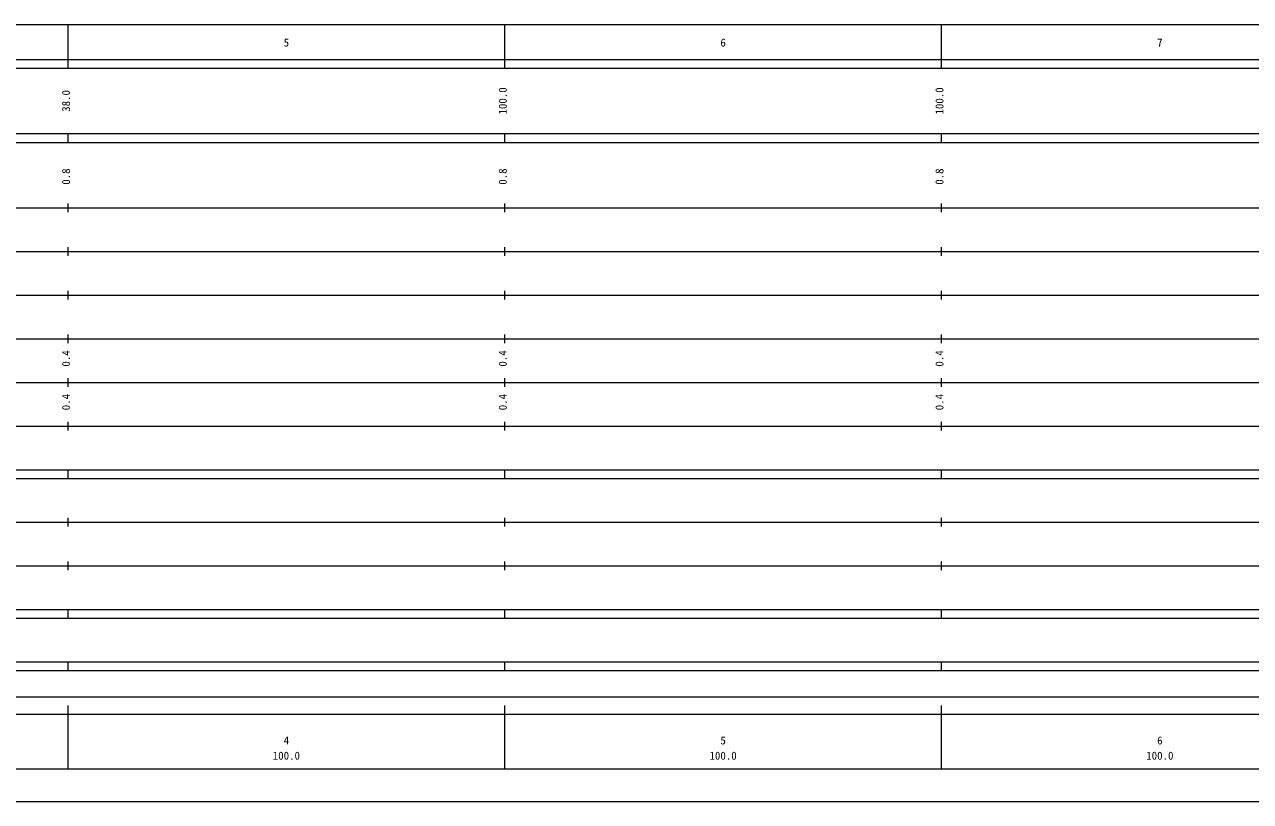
# Model space of a CAD drawing. Units: millimetres on the paper, enlarged 1000 times. Extents: x -625 to 685582, y -625 to 364232.
# Drawn here: x 263613 to 544330, y 4232 to 182232 of the extents above; entities that cross this region are included whole.
import ezdxf
from ezdxf.enums import TextEntityAlignment as Align

# ---------------------------------------------------------------- set-up
doc = ezdxf.new("R2010")
doc.units = ezdxf.units.MM
doc.header["$LTSCALE"] = 1000
doc.layers.add('S-SUV', color=7, linetype='Continuous', lineweight=13)
doc.styles.add('ＭＳ ゴシック', font='')
doc.styles.get('ＭＳ ゴシック').set_extended_font_data('MS Gothic')

msp = doc.modelspace()

# ---------------------------------------------------------------- linework, layer by layer
at = {"layer": 'S-SUV'}
for p, q in [((73582, 182232), (584582, 182232)), ((273582, 172232), (273582, 182232)), ((373582, 172232), (373582, 182232)), ((473582, 172232), (473582, 182232)), ((45582, 174232), (584582, 174232)), ((45582, 172232), (584582, 172232)), ((45582, 157232), (584582, 157232)), ((273582, 155232), (273582, 157232)), ((373582, 155232), (373582, 157232)), ((473582, 155232), (473582, 157232)), ((45582, 155232), (584582, 155232)), ((273582, 139232), (273582, 141232)), ((373582, 139232), (373582, 141232)), ((473582, 139232), (473582, 141232)), ((45582, 140232), (584582, 140232)), ((51582, 130232), (584582, 130232)), ((273582, 129232), (273582, 131232)), ((373582, 129232), (373582, 131232)), ((473582, 129232), (473582, 131232)), ((273582, 119232), (273582, 121232)), ((373582, 119232), (373582, 121232)), ((473582, 119232), (473582, 121232)), ((57582, 120232), (584582, 120232)), ((51582, 110232), (584582, 110232)), ((273582, 109232), (273582, 111232)), ((373582, 109232), (373582, 111232)), ((473582, 109232), (473582, 111232)), ((273582, 99232), (273582, 101232)), ((373582, 99232), (373582, 101232)), ((473582, 99232), (473582, 101232)), ((57582, 100232), (584582, 100232)), ((51582, 90232), (584582, 90232)), ((273582, 89232), (273582, 91232)), ((373582, 89232), (373582, 91232)), ((473582, 89232), (473582, 91232)), ((45582, 80232), (584582, 80232)), ((273582, 78232), (273582, 80232)), ((373582, 78232), (373582, 80232)), ((473582, 78232), (473582, 80232)), ((45582, 78232), (584582, 78232)), ((54582, 68232), (584582, 68232)), ((273582, 67232), (273582, 69232)), ((373582, 67232), (373582, 69232)), ((473582, 67232), (473582, 69232)), ((273582, 57232), (273582, 59232)), ((373582, 57232), (373582, 59232)), ((473582, 57232), (473582, 59232)), ((45582, 58232), (584582, 58232)), ((45582, 48232), (584582, 48232)), ((273582, 46232), (273582, 48232)), ((373582, 46232), (373582, 48232)), ((473582, 46232), (473582, 48232)), ((45582, 46232), (584582, 46232)), ((45582, 36232), (584582, 36232)), ((45582, 34232), (584582, 34232)), ((273582, 34232), (273582, 36232)), ((373582, 34232), (373582, 36232)), ((473582, 34232), (473582, 36232)), ((166582, 28232), (572082, 28232)), ((273582, 11732), (273582, 26232)), ((373582, 11732), (373582, 26232)), ((473582, 11732), (473582, 26232)), ((45582, 24232), (584582, 24232)), ((73582, 11732), (584582, 11732)), ((45582, 4232), (685582, 4232))]:
    msp.add_line(p, q, dxfattribs=at)

# ---------------------------------------------------------------- texts
at = {"layer": 'S-SUV', "style": 'ＭＳ ゴシック'}
for s, p in [('5', (322957, 176637)), ('6', (422957, 176637)), ('7', (522957, 176637)), ('4', (322957, 16755)), ('5', (422957, 16755)), ('6', (522957, 16755)), ('100.0', (320457, 13265)), ('100.0', (420457, 13265)), ('100.0', (520457, 13265))]:
    msp.add_text(s, height=1833, dxfattribs=at).set_placement(p, align=Align.BOTTOM_LEFT)
for s, p in [('38.0', (274582, 162232)), ('100.0', (374582, 161607)), ('100.0', (474582, 161607)), ('0.8', (274582, 145531)), ('0.8', (374582, 145531)), ('0.8', (474582, 145531)), ('0.4', (274582, 103857)), ('0.4', (374582, 103857)), ('0.4', (474582, 103857)), ('0.4', (274582, 93857)), ('0.4', (374582, 93857)), ('0.4', (474582, 93857))]:
    msp.add_text(s, height=1833, rotation=90, dxfattribs=at).set_placement(p, align=Align.BOTTOM_LEFT)

doc.saveas('drawing.dxf')
